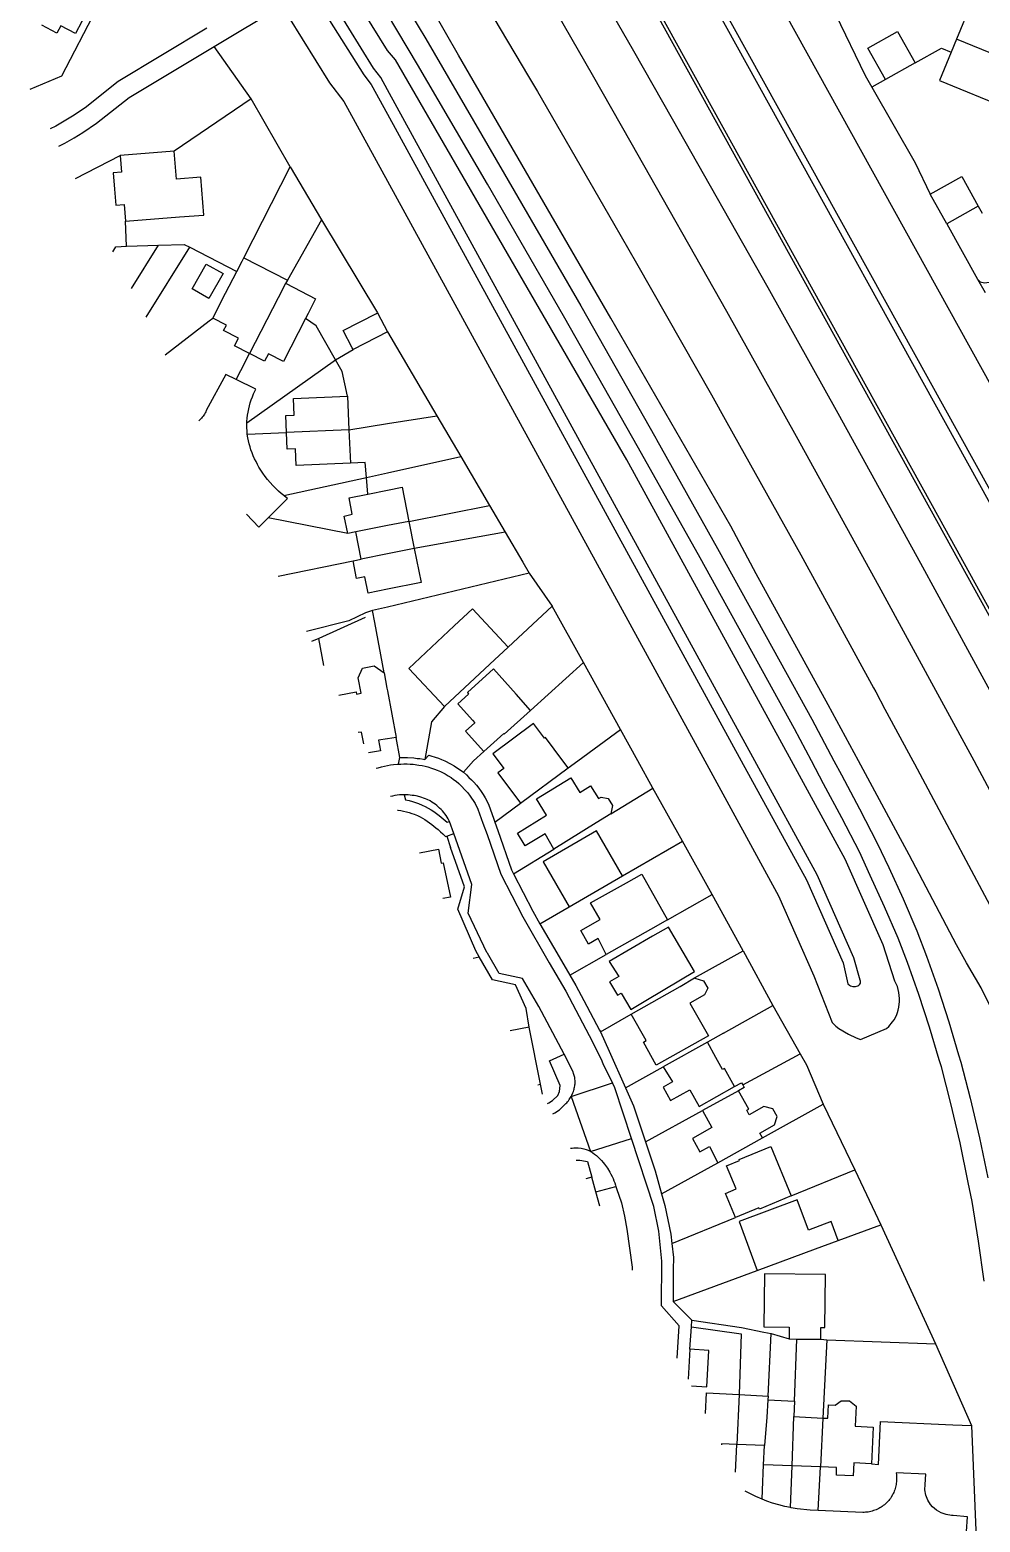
# Model space of a CAD drawing. Header units: millimetres. Extents: x 111502 to 977541, y 8702 to 1044108.
# Drawn here: x 975662.6 to 975810.3, y 474340.4 to 474572.1 of the extents above; entities that cross this region are included whole.
import ezdxf

# ---------------------------------------------------------------- set-up
doc = ezdxf.new("R2010")
doc.units = ezdxf.units.MM
doc.header["$LTSCALE"] = 0.25
doc.layers.add('X HVSS Site Background', color=8, linetype='Continuous')

# ---------------------------------------------------------------- blocks, each defined once
blk = doc.blocks.new('OS MAP')
at = {"layer": 'X HVSS Site Background'}
for points in [[(489638.25, 238954.15), (489634.02, 238955.66), (489630.09, 238958.24), (489624.06, 238963.39), (489620.77, 238968.08), (489617.45, 238974.52), (489614.09, 238983.1), (489610.88, 238991.02), (489605.92, 239000), (489524.83, 239146.67)], [(489606.5, 239000), (489585.75, 239037.65), (489525.25, 239146.95)], [(489539.75, 239155.8), (489626.05, 239000)], [(489500, 239122), (489505.95, 239112.1), (489518.2, 239091.1), (489530.05, 239070.65), (489541.7, 239050.1), (489541.8, 239049.9), (489551.25, 239033), (489561, 239015.35), (489565.9, 239006.45), (489569.35, 239000), (489570.5, 238997.85), (489573.3, 238992.55), (489576.05, 238987.2), (489577.85, 238983.45), (489580.1, 238978.55), (489582.2, 238973.6), (489583.7, 238969.65), (489585.55, 238964.6), (489587.2, 238959.5), (489588.7, 238954.35), (489589.05, 238953.2), (489590.5, 238947.6), (489591.95, 238941.45), (489593.25, 238935.25)], [(489531.9, 239151.4), (489615.7, 239000), (489631.55, 238971.3), (489631.6, 238971.2), (489631.65, 238971.05), (489631.75, 238970.95), (489631.85, 238970.9), (489632, 238970.85), (489632.2, 238970.85), (489632.3, 238970.9), (489632.45, 238970.95), (489632.5, 238971.05), (489632.6, 238971.15), (489632.65, 238971.3), (489632.65, 238971.55), (489632.55, 238971.75), (489616.9, 239000), (489532.75, 239151.9)], [(489509.02, 239128), (489521.92, 239106.25), (489523.28, 239103.93), (489535.13, 239083.49), (489538.7, 239077.28), (489550.33, 239056.81), (489552.73, 239052.55), (489564.19, 239031.99), (489575.51, 239011.35), (489575.84, 239010.74), (489577.26, 239008.04), (489581.6, 239000), (489581.85, 238999.55), (489596.1, 238972.85), (489603, 238959.75), (489603.4, 238958.9), (489615.41, 238935.58), (489627.63, 238911.54), (489630.1, 238906.6)], [(489629.73, 238949.85), (489629.59, 238950.11), (489618.49, 238964.75), (489607.23, 238985.58), (489599.52, 239000), (489598.09, 239002.67), (489582.83, 239030.63), (489569.99, 239053.95), (489559.12, 239073.44), (489544.29, 239099.65), (489538.28, 239110.19), (489526.43, 239130.8), (489516.37, 239148.12), (489509.31, 239160.04), (489509.26, 239160.13), (489502.04, 239171.95), (489500, 239175.21), (489494.69, 239183.69), (489491.34, 239188.94), (489486.82, 239195.88), (489484.61, 239199.16)], [(489603.15, 238936.15), (489596.9, 238955.35), (489592.2, 238964.75), (489589.95, 238968.65), (489588.4, 238971.45), (489584.7, 238978.4), (489581.05, 238985.4), (489579.35, 238988.55), (489573.15, 239000), (489568.45, 239008.7), (489557.25, 239029.05), (489553.35, 239036.45), (489534.7, 239068.75), (489511.05, 239109.6), (489504.95, 239120.2)], [(489638.07, 238910.47), (489627.38, 238931.14), (489611.65, 238961.37), (489600.7, 238982.09), (489591.59, 238999.12), (489591.11, 239000), (489576.35, 239027.06), (489563.52, 239050.34), (489552.69, 239069.79), (489537.86, 239095.99), (489531.86, 239106.5), (489519.99, 239127.16), (489516.95, 239132.4), (489510.01, 239144.33), (489502.98, 239156.21), (489500, 239161.1), (489495.79, 239168), (489488.46, 239179.7), (489486.25, 239182.95), (489484.47, 239185.71), (489481.32, 239190.58), (489480.55, 239191.75), (489477.53, 239196.24)], [(489458.99, 239123.17), (489461.54, 239121.39), (489456.57, 239119.12), (489455.51, 239117.1), (489454.79, 239116.8), (489449.37, 239106.31), (489444.45, 239104.26)], [(489473.07, 239110.92), (489494.23, 239123.64), (489494.33, 239123.66), (489494.47, 239123.67), (489494.55, 239123.67), (489494.7, 239123.66), (489494.84, 239123.64), (489495.01, 239123.6), (489495.08, 239123.58), (489495.29, 239123.49)], [(489592.7, 238919.2), (489591.8, 238925.4), (489590.8, 238931.55), (489590.2, 238934.55), (489588.95, 238940.7), (489587.5, 238946.8), (489586.05, 238952.5), (489585.7, 238953.55), (489584.2, 238958.65), (489582.55, 238963.7), (489580.75, 238968.7), (489579.3, 238972.45), (489577.2, 238977.35), (489575, 238982.2), (489573.3, 238985.85), (489570.55, 238991.15), (489567.75, 238996.45), (489565.85, 239000), (489563.2, 239004.95), (489548.55, 239031.55), (489539, 239048.55), (489527.35, 239069.1), (489515.55, 239089.55), (489504.65, 239108.15), (489500, 239115.95)], [(489455.46, 239120.45), (489451.55, 239112.96), (489449.25, 239114.16), (489448.64, 239113.01), (489446.32, 239114.22)], [(489562.75, 239000), (489537.2, 239046.75), (489501.25, 239108.85), (489500, 239110.3), (489493.8, 239120.37)], [(489484.61, 239115.55), (489491, 239105.3), (489493.2, 239102.4), (489500, 239090), (489549.3, 239000), (489560.75, 238979.05), (489566.25, 238966.6), (489569.05, 238959.35), (489569.65, 238958.8), (489570.1, 238958.45), (489571.6, 238957.55), (489572.8, 238957), (489573.45, 238956.75), (489577.5, 238958.45), (489577.85, 238958.75), (489578.45, 238959.45), (489578.7, 238959.8), (489579.05, 238960.45), (489579.2, 238960.9), (489579.35, 238961.3), (489579.45, 238961.75), (489579.55, 238962.65), (489579.55, 238963.1), (489579.5, 238963.55), (489579.45, 238964.05), (489579.35, 238964.5), (489579.2, 238964.95), (489579, 238965.4), (489578.8, 238965.8), (489577, 238971.45), (489571.1, 238984.75), (489562.75, 239000)], [(489566.85, 239120.79), (489569.61, 239115.97), (489574.21, 239106.43), (489575.23, 239104.59)], [(489554.95, 239000), (489565.1, 238981.5), (489570.8, 238968.65), (489571.5, 238965.35), (489571.75, 238965.15), (489571.9, 238965.05), (489572.3, 238964.95), (489572.7, 238964.95), (489573.05, 238965.05), (489573.2, 238965.15), (489573.35, 238965.3), (489573.45, 238965.5), (489573.45, 238965.8), (489573.4, 238965.95), (489572.45, 238969.4), (489566.75, 238982.3), (489557.05, 239000), (489500, 239104.2), (489498.95, 239106.1), (489497.85, 239107.55), (489492.07, 239116.88)], [(489490.37, 239115.94), (489496.35, 239106.5), (489497.45, 239105.05), (489500, 239100.4), (489554.95, 239000)], [(489590.62, 239117.46), (489588.4, 239112.08)], [(489471.96, 239113.75), (489458.19, 239105.47), (489453.02, 239101.42), (489451.07, 239100.09), (489449.8, 239099.31), (489448.48, 239098.58), (489447.58, 239098.13)], [(489577.35, 239105.79), (489574.6, 239110.68), (489579.2, 239113.27), (489581.95, 239108.38)], [(489448.95, 239095.45), (489449.88, 239095.92), (489451.31, 239096.72), (489452.7, 239097.57), (489454.79, 239099), (489459.89, 239102.99), (489473.07, 239110.92)], [(489478.83, 239102.78), (489473.07, 239110.92)], [(489581.95, 239108.38), (489586.06, 239110.69), (489587.57, 239110.07)], [(489587.57, 239110.07), (489585.75, 239105.64), (489596.35, 239101.28), (489598.91, 239107.5), (489599.51, 239108.97), (489595.36, 239110.68), (489594.85, 239109.43), (489588.4, 239112.08)], [(489588.4, 239112.08), (489587.57, 239110.07)], [(489581.95, 239108.38), (489577.35, 239105.79)], [(489577.35, 239105.79), (489575.23, 239104.59)], [(489575.23, 239104.59), (489581.97, 239092.87), (489584.31, 239087.99)], [(489478.83, 239102.78), (489466.86, 239094.67)], [(489484.86, 239092.26), (489478.83, 239102.78)], [(489466.86, 239094.67), (489458.49, 239094)], [(489459.31, 239083.79), (489467.68, 239084.46), (489471.46, 239084.76), (489470.99, 239090.61), (489467.21, 239090.31), (489466.86, 239094.67)], [(489451.52, 239090.41), (489458.49, 239094)], [(489458.49, 239094), (489458.7, 239091.41), (489457.4, 239091.3), (489457.6, 239088.79), (489457.81, 239086.28), (489459.1, 239086.38), (489459.31, 239083.79)], [(489477.68, 239078.12), (489484.86, 239092.26)], [(489484.86, 239092.26), (489489.77, 239084.02)], [(489584.31, 239087.99), (489589.21, 239090.72), (489591.77, 239086.11)], [(489586.88, 239083.38), (489584.31, 239087.99)], [(489591.77, 239086.11), (489586.88, 239083.38)], [(489591.77, 239086.11), (489592.36, 239085.07)], [(489459.48, 239079.92), (489459.31, 239083.79)], [(489489.77, 239084.02), (489484.45, 239074.64)], [(489489.77, 239084.02), (489498.47, 239069.57)], [(489586.88, 239083.38), (489591.66, 239074.81)], [(489457.33, 239079.02), (489457.82, 239079.8), (489459.48, 239079.92)], [(489459.48, 239079.92), (489464.43, 239080.07)], [(489460.22, 239073.36), (489464.43, 239080.07)], [(489462.5, 239068.9), (489469.29, 239079.74)], [(489464.43, 239080.07), (489468.42, 239080.19), (489469.29, 239079.74)], [(489469.29, 239079.74), (489476.58, 239075.97)], [(489476.58, 239075.97), (489477.42, 239077.61), (489477.68, 239078.12)], [(489477.68, 239078.12), (489479.79, 239077.04)], [(489591.66, 239074.81), (489592.06, 239074.39), (489592.75, 239074.21), (489594.23, 239074.46), (489595.59, 239075.08), (489596.76, 239076.01), (489598.04, 239077.94), (489598.93, 239078.88), (489599.79, 239079.11), (489600.67, 239078.94), (489601, 239078.7), (489601.25, 239078.16), (489601.54, 239077.59), (489600.75, 239077.15), (489597.43, 239075.3)], [(489474.46, 239075.67), (489472.27, 239071.8), (489469.66, 239073.27), (489471.85, 239077.14), (489474.46, 239075.67)], [(489472.87, 239068.75), (489474.86, 239072.63), (489476.58, 239075.97)], [(489479.79, 239077.04), (489484.45, 239074.64)], [(489484.18, 239074.14), (489483.02, 239071.88), (489478.58, 239063.25)], [(489484.45, 239074.64), (489484.18, 239074.14)], [(489484.18, 239074.14), (489484.25, 239074.1), (489488.83, 239071.73), (489487.67, 239069.48), (489487.26, 239068.68)], [(489591.66, 239074.81), (489592.82, 239072.73)], [(489494.67, 239063.86), (489494.52, 239064.15), (489493.14, 239066.81), (489498.31, 239069.49), (489498.47, 239069.57)], [(489498.47, 239069.57), (489500, 239066.62)], [(489465.47, 239063.07), (489472.3, 239068.31), (489472.87, 239068.75)], [(489478.58, 239063.25), (489476.25, 239064.45), (489476.84, 239065.61), (489474.53, 239066.8), (489474.97, 239067.67), (489472.87, 239068.75)], [(489487.26, 239068.68), (489483.83, 239062.01), (489481.52, 239063.2), (489480.92, 239062.04), (489478.58, 239063.25)], [(489491.91, 239062.29), (489488.9, 239067.54), (489487.26, 239068.68)], [(489500, 239066.62), (489494.67, 239063.86)], [(489500, 239066.62), (489507.67, 239053.58)], [(489477.21, 239060.59), (489478.58, 239063.25)], [(489478.17, 239052.49), (489491.91, 239062.29)], [(489491.91, 239062.29), (489494.67, 239063.86)], [(489493.79, 239056.62), (489492.96, 239060.46), (489491.91, 239062.29)], [(489476.5, 239059.21), (489474.9, 239060.01), (489471.86, 239054.38), (489471.77, 239054.2), (489471.67, 239054.02), (489471.57, 239053.85), (489471.46, 239053.68), (489471.35, 239053.52), (489471.22, 239053.36), (489471.1, 239053.2), (489470.96, 239053.05), (489470.82, 239052.91), (489470.71, 239052.81)], [(489476.5, 239059.21), (489477.21, 239060.59)], [(489478.17, 239052.49), (489478.17, 239052.71), (489478.21, 239053.2), (489478.27, 239053.68), (489478.34, 239054.17), (489478.44, 239054.65), (489478.55, 239055.13), (489478.69, 239055.6), (489478.84, 239056.06), (489479.01, 239056.52), (489479.2, 239056.98), (489479.55, 239057.7), (489476.5, 239059.21)], [(489484.32, 239051), (489484.21, 239053.61), (489485.51, 239053.66), (489485.4, 239056.26), (489493.79, 239056.62)], [(489493.79, 239056.62), (489494.01, 239051.42)], [(489494.01, 239051.42), (489500, 239052.37), (489507.67, 239053.58)], [(489507.67, 239053.58), (489511.4, 239047.25)], [(489478.23, 239050.73), (489478.23, 239050.75), (489478.18, 239051.24), (489478.16, 239051.73), (489478.16, 239052.22), (489478.17, 239052.49)], [(489478.23, 239050.73), (489484.32, 239051)], [(489483.92, 239041.18), (489483.51, 239041.5), (489483.05, 239041.9), (489482.6, 239042.32), (489482.17, 239042.75), (489481.76, 239043.21), (489481.36, 239043.68), (489480.99, 239044.16), (489480.63, 239044.66), (489480.04, 239045.6), (489479.81, 239046.03), (489479.58, 239046.47), (489479.36, 239046.91), (489479.16, 239047.36), (489478.97, 239047.81), (489478.8, 239048.27), (489478.65, 239048.74), (489478.52, 239049.21), (489478.4, 239049.68), (489478.31, 239050.16), (489478.23, 239050.73)], [(489494.01, 239051.42), (489484.32, 239051)], [(489494.23, 239046.21), (489485.84, 239045.85), (489485.73, 239048.45), (489484.43, 239048.39), (489484.32, 239051)], [(489494.01, 239051.42), (489494.23, 239046.21)], [(489496.74, 239044.01), (489496.53, 239046.31), (489494.23, 239046.21)], [(489496.74, 239044.01), (489500, 239044.73), (489511.4, 239047.25)], [(489511.4, 239047.25), (489515.85, 239039.66)], [(489483.92, 239041.18), (489496.74, 239044.01)], [(489496.97, 239041.42), (489496.74, 239044.01)], [(489481.45, 239037.72), (489484.49, 239040.75), (489484, 239041.12), (489483.92, 239041.18)], [(489493.82, 239035.28), (489493.26, 239038.02), (489494.54, 239038.28), (489494.03, 239040.83), (489496.97, 239041.42)], [(489496.97, 239041.42), (489500, 239042.03), (489502.27, 239042.48), (489503.33, 239037.18)], [(489503.33, 239037.18), (489515.85, 239039.66)], [(489515.85, 239039.66), (489518.28, 239035.52)], [(489478.12, 239038.31), (489480.03, 239036.3), (489481.45, 239037.72)], [(489493.82, 239035.28), (489481.45, 239037.72)], [(489503.33, 239037.18), (489500, 239036.52), (489495.09, 239035.54)], [(489503.33, 239037.18), (489504.17, 239032.98)], [(489495.09, 239035.54), (489493.82, 239035.28)], [(489495.93, 239031.34), (489495.09, 239035.54)], [(489518.28, 239035.52), (489504.17, 239032.98)], [(489518.28, 239035.52), (489521.02, 239030.86), (489522.03, 239029.13)], [(489504.17, 239032.98), (489505.23, 239027.69), (489500, 239026.64), (489496.99, 239026.04), (489496.48, 239028.59), (489495.2, 239028.33), (489494.66, 239031.08)], [(489504.17, 239032.98), (489500, 239032.15), (489495.93, 239031.34)], [(489483.02, 239028.7), (489494.66, 239031.08)], [(489494.66, 239031.08), (489495.93, 239031.34)], [(489522.03, 239029.13), (489500, 239023.88), (489497.69, 239023.34)], [(489522.03, 239029.13), (489525.57, 239024.03)], [(489497.69, 239023.34), (489497.54, 239023.3), (489496.59, 239022.97), (489494.01, 239021.75), (489487.43, 239020.06)], [(489498.04, 239021.46), (489497.69, 239023.34)], [(489518.75, 239017.66), (489513.2, 239023.6), (489510.37, 239020.96), (489503.3, 239014.36), (489508.84, 239008.42)], [(489525.57, 239024.03), (489518.75, 239017.66)], [(489530.43, 239015.26), (489525.57, 239024.03)], [(489496.52, 239022.28), (489489.33, 239019.01)], [(489499.46, 239013.66), (489498.04, 239021.46)], [(489489.33, 239019.01), (489488.22, 239018.51)], [(489490.1, 239014.82), (489489.33, 239019.01)], [(489508.84, 239008.42), (489515.92, 239015.02), (489518.75, 239017.66)], [(489492.45, 239010.22), (489495.11, 239010.7), (489495.18, 239010.37), (489495.92, 239010.51), (489495.46, 239012.89), (489496.12, 239014.39), (489497.93, 239014.74), (489499.46, 239013.66)], [(489499.46, 239013.66), (489499.92, 239011.29), (489500, 239010.87), (489501.34, 239003.62)], [(489522.24, 239007.83), (489520.01, 239010.33), (489516.46, 239014.3), (489512.41, 239010.6), (489512.59, 239010.35), (489510.92, 239008.85), (489513.18, 239006.32), (489513.55, 239005.9), (489512.11, 239004.61), (489514.95, 239001.43)], [(489522.24, 239007.83), (489530.43, 239015.26)], [(489536.18, 239004.88), (489530.43, 239015.26)], [(489508.84, 239008.42), (489506.86, 239006.05)], [(489522.24, 239007.83), (489518.15, 239004.12), (489518.06, 239004.23), (489514.95, 239001.43)], [(489496.32, 239002.66), (489495.97, 239004.48), (489495.43, 239004.38)], [(489506.86, 239006.05), (489505.79, 239000.19)], [(489528.08, 238998.89), (489527.26, 239000), (489524.56, 239003.64), (489524.39, 239003.52), (489522.7, 239005.81), (489516.36, 239001.11), (489517.19, 239000), (489518.07, 238998.82), (489517.16, 238998.15), (489520.67, 238993.41)], [(489528.08, 238998.89), (489529.58, 239000), (489536.18, 239004.88)], [(489541.23, 238995.78), (489538.89, 239000), (489536.18, 239004.88)], [(489501.34, 239003.62), (489500, 239003.42), (489498.62, 239003.23), (489498.92, 239001.58), (489497.04, 239001.23)], [(489501.92, 239000.5), (489501.34, 239003.62)], [(489498.26, 238998.84), (489498.56, 238998.94), (489499.06, 238999.08), (489499.53, 238999.2), (489500, 238999.29), (489500.49, 238999.37), (489500.92, 238999.42), (489501.55, 238999.49), (489501.69, 238999.5)], [(489501.69, 238999.5), (489501.8, 239000), (489501.91, 239000.5), (489501.92, 239000.5)], [(489501.69, 238999.5), (489502.09, 238999.51), (489502.54, 238999.52), (489503.08, 238999.52), (489503.53, 238999.49), (489503.99, 238999.46), (489504.85, 238999.35), (489505.38, 238999.26), (489505.83, 238999.15), (489506.28, 238999.05), (489506.84, 238998.88), (489507.28, 238998.72), (489507.71, 238998.56), (489508.23, 238998.34), (489508.94, 238997.98), (489509.43, 238997.68), (489509.87, 238997.4), (489510.24, 238997.13), (489510.66, 238996.82), (489511.06, 238996.46), (489511.42, 238996.14), (489512.08, 238995.46), (489512.42, 238995.07), (489512.75, 238994.65), (489513.06, 238994.23), (489513.32, 238993.82), (489513.6, 238993.37), (489514.05, 238992.52), (489514.83, 238990.32), (489515.47, 238988.56), (489517.61, 238982.38), (489521, 238975.78), (489525.11, 238968.65), (489527.71, 238964.22), (489531.35, 238957.36), (489531.6, 238956.89), (489533.31, 238953.44), (489533.51, 238952.84), (489534.95, 238949.98)], [(489501.92, 239000.5), (489501.93, 239000.5), (489502.53, 239000.52), (489503.11, 239000.52), (489504.09, 239000.46), (489504.59, 239000.39), (489505, 239000.34), (489505.58, 239000.24), (489505.79, 239000.19)], [(489505.79, 239000.19), (489506.4, 239000.87), (489506.74, 239000.79), (489507.4, 239000.59), (489507.9, 239000.41), (489508.38, 239000.23), (489508.92, 239000), (489509.81, 238999.55), (489510.38, 238999.21), (489510.88, 238998.88), (489511.31, 238998.58), (489511.79, 238998.22)], [(489511.79, 238998.22), (489513.36, 239000), (489514.95, 239001.43)], [(489511.79, 238998.22), (489512.26, 238997.81), (489512.66, 238997.44), (489513.04, 238997.06), (489513.41, 238996.68), (489513.81, 238996.22), (489514.19, 238995.74), (489514.54, 238995.25), (489514.84, 238994.79), (489515.17, 238994.26), (489515.7, 238993.25), (489516.53, 238990.93), (489516.69, 238990.47)], [(489525.82, 238986.28), (489524.47, 238988.66), (489521.4, 238986.79), (489520.17, 238988.79), (489524.68, 238991.58), (489523.16, 238994.09), (489528.49, 238997.35), (489529.89, 238995.08), (489531.56, 238996.11), (489532.78, 238994.13), (489533.18, 238994.37), (489534.29, 238994.15), (489534.95, 238993.09), (489534.69, 238991.75)], [(489520.67, 238993.41), (489528.08, 238998.89)], [(489502.61, 238994.72), (489501.87, 238994.7), (489501.5, 238994.66), (489501.13, 238994.61), (489500.76, 238994.54), (489500.49, 238994.48)], [(489502.61, 238994.72), (489502.82, 238993.94), (489503.38, 238993.84), (489503.87, 238993.71), (489504.36, 238993.55), (489504.84, 238993.37), (489505.41, 238993.13), (489505.87, 238992.91), (489506.32, 238992.67), (489506.76, 238992.41), (489507.19, 238992.14), (489507.6, 238991.85), (489508.02, 238991.53), (489509.28, 238990.46), (489509.64, 238990.59)], [(489509.64, 238990.59), (489509.43, 238990.99), (489509.27, 238991.25), (489509.1, 238991.51), (489508.92, 238991.76), (489508.73, 238992), (489508.53, 238992.23), (489508.32, 238992.45), (489508.1, 238992.67), (489507.87, 238992.88), (489507.64, 238993.08), (489507.4, 238993.26), (489507.15, 238993.44), (489506.89, 238993.61), (489506.62, 238993.77), (489506.19, 238993.99), (489505.91, 238994.11), (489505.62, 238994.22), (489505.34, 238994.32), (489505.04, 238994.41), (489504.44, 238994.55), (489504.14, 238994.6), (489503.84, 238994.64), (489503.53, 238994.68), (489503.22, 238994.7), (489502.92, 238994.72), (489502.61, 238994.72)], [(489534.69, 238991.75), (489541.23, 238995.78)], [(489545.8, 238987.55), (489541.23, 238995.78)], [(489516.69, 238990.47), (489520.67, 238993.41)], [(489501.57, 238992.36), (489501.66, 238992.35), (489502.08, 238992.28), (489502.51, 238992.2), (489502.93, 238992.1), (489503.35, 238991.98), (489503.77, 238991.85), (489504.17, 238991.7), (489504.67, 238991.49)], [(489504.67, 238991.49), (489505.06, 238991.3), (489505.45, 238991.1), (489505.82, 238990.88), (489506.19, 238990.64), (489506.54, 238990.4), (489506.89, 238990.13), (489507.5, 238989.6), (489507.85, 238989.33), (489508.26, 238988.97), (489508.58, 238988.67), (489509, 238988.24), (489509.2, 238988.31)], [(489510.31, 238988.71), (489509.64, 238990.59)], [(489516.69, 238990.47), (489517.16, 238989.16), (489519.27, 238983.08), (489519.6, 238982.44)], [(489534.69, 238991.75), (489532.44, 238990.36), (489525.82, 238986.28)], [(489509.2, 238988.31), (489510.31, 238988.71)], [(489509.2, 238988.31), (489509.81, 238986.57)], [(489520.97, 238966.22), (489517.33, 238967), (489515.52, 238970.13), (489515.45, 238970.26), (489512.55, 238976.36), (489513.08, 238980.8), (489510.94, 238986.96), (489510.31, 238988.71)], [(489536.51, 238982.16), (489532.46, 238989.12), (489524.16, 238984.3), (489528.21, 238977.34)], [(489504.97, 238985.7), (489507.93, 238986.29), (489508.36, 238984.11), (489508.67, 238984.14), (489509.79, 238978.84), (489508.59, 238978.6)], [(489514.24, 238969.56), (489513.7, 238970.5), (489510.93, 238976.97), (489511.94, 238980.42), (489509.81, 238986.57)], [(489519.6, 238982.44), (489525.82, 238986.28)], [(489536.51, 238982.16), (489545.8, 238987.55)], [(489550.41, 238979.23), (489545.8, 238987.55)], [(489519.6, 238982.44), (489522.58, 238976.64), (489523.69, 238974.71)], [(489528.21, 238977.34), (489536.51, 238982.16)], [(489533.98, 238969.91), (489532.7, 238972.39), (489531.22, 238971.56), (489530.04, 238973.64), (489533.02, 238975.35), (489531.56, 238977.96), (489537.11, 238981.08), (489539.49, 238982.42), (489543.5, 238975.3)], [(489543.5, 238975.3), (489550.41, 238979.23)], [(489555.26, 238970.48), (489550.41, 238979.23)], [(489523.69, 238974.71), (489528.21, 238977.34)], [(489523.69, 238974.71), (489526.66, 238969.55), (489528.33, 238966.71)], [(489543.5, 238975.3), (489540.87, 238973.82), (489533.98, 238969.91)], [(489540.14, 238962.79), (489545.53, 238966), (489547.67, 238967.27), (489543.63, 238974.2), (489541.19, 238972.76), (489534.46, 238968.82), (489535.95, 238966.5), (489534.51, 238965.66), (489535.71, 238963.62), (489536.31, 238963.95), (489537.82, 238961.41), (489540.14, 238962.79)], [(489513.32, 238969.35), (489514.24, 238969.56)], [(489522, 238958.65), (489521.54, 238961.57), (489519.89, 238965.22), (489516.29, 238965.99), (489514.24, 238969.56)], [(489528.33, 238966.71), (489533.98, 238969.91)], [(489547.7, 238966.3), (489555.26, 238970.48)], [(489555.26, 238970.48), (489559.84, 238961.99)], [(489527.45, 238954.47), (489523.52, 238961.88), (489520.97, 238966.22)], [(489528.33, 238966.71), (489529.28, 238965.1), (489530.51, 238962.79)], [(489547.7, 238966.3), (489547.75, 238966.28), (489549.08, 238965.85), (489549.75, 238964.7), (489549.23, 238963.67), (489546.98, 238962.35), (489549.84, 238957.31), (489541.75, 238952.74), (489539.76, 238956.3), (489540.2, 238956.55), (489537.84, 238960.64)], [(489537.84, 238960.64), (489545.44, 238964.98), (489547.7, 238966.3)], [(489530.51, 238962.79), (489532.94, 238958.2), (489533.07, 238957.91)], [(489533.07, 238957.91), (489537.84, 238960.64)], [(489552.18, 238957.69), (489559.84, 238961.99)], [(489559.84, 238961.99), (489564.1, 238954.51)], [(489522, 238958.65), (489519.08, 238958.06)], [(489523.79, 238949.78), (489522, 238958.65)], [(489533.07, 238957.91), (489534.41, 238954.93)], [(489552.18, 238957.69), (489549.71, 238956.32)], [(489549.71, 238956.32), (489542.84, 238952.51)], [(489553.92, 238949.42), (489552.33, 238952.23), (489552.04, 238952.06), (489551.02, 238953.92), (489549.71, 238956.32)], [(489524.84, 238946.77), (489525.07, 238946.91), (489525.62, 238947.24), (489526.45, 238948.06), (489526.7, 238948.65), (489526.82, 238949.61), (489525.16, 238953.4), (489527.45, 238954.47)], [(489528.55, 238947.89), (489528.64, 238948.07), (489528.8, 238948.43), (489528.88, 238948.67), (489528.94, 238948.84), (489528.98, 238949), (489529.02, 238949.18), (489529.06, 238949.35), (489529.09, 238949.52), (489529.11, 238949.69), (489529.13, 238949.87), (489529.14, 238950.04), (489529.14, 238950.22), (489529.13, 238950.39), (489529.12, 238950.57), (489529.08, 238950.85), (489528.97, 238951.29), (489528.79, 238951.82), (489527.45, 238954.47)], [(489534.41, 238954.93), (489536.96, 238949.24)], [(489555.18, 238949.7), (489564.1, 238954.51)], [(489564.1, 238954.51), (489565.07, 238952.79), (489567.68, 238946.7)], [(489536.96, 238949.24), (489542.84, 238952.51)], [(489542.84, 238952.51), (489544.29, 238950.14), (489542.82, 238949.32), (489543.98, 238947.24), (489546.96, 238948.9), (489548.42, 238946.31), (489553.92, 238949.42)], [(489523.35, 238949.69), (489523.79, 238949.78)], [(489524.1, 238948.22), (489523.79, 238949.78)], [(489528.55, 238947.89), (489534.95, 238949.98)], [(489537.88, 238941.38), (489535.29, 238949.24), (489534.95, 238949.98)], [(489536.96, 238949.24), (489538.23, 238946.41), (489540.08, 238940.84)], [(489554.54, 238948.78), (489548.93, 238945.7)], [(489553.92, 238949.42), (489555, 238950.02), (489555.18, 238949.7)], [(489555.18, 238949.7), (489555.42, 238949.26), (489554.54, 238948.78)], [(489558.24, 238941.45), (489557.83, 238942.18), (489560.09, 238943.46), (489560.52, 238944.79), (489559.84, 238945.99), (489558.46, 238946.33), (489556.2, 238945.05), (489555.81, 238945.74), (489556.12, 238945.91), (489554.54, 238948.78)], [(489525.66, 238945.17), (489525.99, 238945.36), (489526.73, 238945.81), (489527.72, 238946.78), (489527.85, 238946.92), (489527.98, 238947.07), (489528.11, 238947.23), (489528.23, 238947.39), (489528.34, 238947.55), (489528.45, 238947.72), (489528.55, 238947.89)], [(489528.55, 238947.89), (489531.56, 238939.33)], [(489558.24, 238941.45), (489567.68, 238946.7)], [(489567.68, 238946.7), (489572.61, 238936.49)], [(489540.08, 238940.84), (489548.93, 238945.7)], [(489548.93, 238945.7), (489550.38, 238943.06), (489547.36, 238941.38), (489548.54, 238939.27), (489550.02, 238940.1), (489551.29, 238937.59)], [(489551.29, 238937.59), (489558.24, 238941.45)], [(489531.56, 238939.33), (489531.24, 238939.48), (489530.9, 238939.61), (489530.54, 238939.71), (489530.3, 238939.76), (489530.08, 238939.8), (489529.62, 238939.84), (489529.39, 238939.85), (489529.16, 238939.85), (489528.94, 238939.84), (489528.71, 238939.82), (489528.48, 238939.79), (489528.41, 238939.78)], [(489531.56, 238939.33), (489537.88, 238941.38)], [(489531.56, 238939.33), (489531.88, 238939.14), (489532.18, 238938.94), (489532.46, 238938.72), (489532.74, 238938.47), (489533, 238938.21), (489533.25, 238937.93), (489533.49, 238937.64), (489533.72, 238937.35), (489534.16, 238936.73), (489534.53, 238936.14), (489534.71, 238935.81), (489534.88, 238935.48), (489535.04, 238935.15), (489535.18, 238934.81), (489535.31, 238934.46), (489535.42, 238934.1), (489535.48, 238933.91)], [(489545.01, 238907.26), (489545.33, 238912.25), (489542.55, 238915.37), (489542.61, 238922.31), (489542.14, 238926.98), (489541.36, 238930.81), (489537.88, 238941.38)], [(489540.08, 238940.84), (489541.57, 238936.33), (489542.57, 238932.75)], [(489554.04, 238929.08), (489552.5, 238932.84), (489554.15, 238933.52), (489552.68, 238937.09), (489554.7, 238937.92), (489554.62, 238938.1), (489559.57, 238940.13), (489562.72, 238932.43)], [(489529.32, 238938), (489529.58, 238938), (489529.88, 238937.98), (489530.17, 238937.95), (489530.46, 238937.91), (489530.76, 238937.85), (489531.07, 238937.78), (489531.73, 238935.37)], [(489542.57, 238932.75), (489551.29, 238937.59)], [(489531.73, 238935.37), (489530.79, 238935.11)], [(489532.36, 238933.06), (489531.73, 238935.37)], [(489562.72, 238932.43), (489572.61, 238936.49)], [(489572.61, 238936.49), (489576.65, 238927.96)], [(489532.36, 238933.06), (489535.48, 238933.91)], [(489532.96, 238930.87), (489532.36, 238933.06)], [(489535.48, 238933.91), (489535.57, 238933.57), (489536.36, 238931.36), (489536.8, 238929.31), (489537.19, 238927.26), (489538.03, 238921.38), (489538.03, 238920.93)], [(489542.57, 238932.75), (489543.08, 238930.94), (489544.03, 238926.51), (489544.19, 238925.06)], [(489562.72, 238932.43), (489557.78, 238930.4), (489557.7, 238930.59), (489554.04, 238929.08)], [(489570.03, 238925.53), (489568.94, 238928.46), (489565.38, 238927.14), (489563.65, 238931.82), (489554.62, 238928.49), (489557.44, 238920.88)], [(489544.19, 238925.06), (489554.04, 238929.08)], [(489570.03, 238925.53), (489576.65, 238927.96)], [(489576.65, 238927.96), (489585.1, 238909.49)], [(489557.44, 238920.88), (489566.46, 238924.21), (489570.03, 238925.53)], [(489544.19, 238925.06), (489544.44, 238922.86), (489544.41, 238922.3), (489544.4, 238921.56)], [(489544.4, 238921.56), (489544.36, 238916.05)], [(489544.36, 238916.05), (489557.44, 238920.88)], [(489567.33, 238912), (489567.95, 238911.99), (489568.04, 238920.23), (489558.55, 238920.34), (489558.46, 238912.1), (489562.4, 238912.05)], [(489547.27, 238913.13), (489544.36, 238916.05)], [(489546.98, 238908.64), (489547.2, 238912.13)], [(489547.2, 238912.13), (489547.27, 238913.13)], [(489547.2, 238912.13), (489554.96, 238911.01), (489554.65, 238901.59)], [(489547.27, 238913.13), (489554.99, 238912), (489558.45, 238911.3), (489559.61, 238911.06)], [(489562.4, 238912.05), (489562.38, 238910.5), (489562.38, 238910.24)], [(489567.31, 238910.18), (489567.33, 238912)], [(489559.12, 238901.37), (489559.61, 238911.06)], [(489559.61, 238911.06), (489562.38, 238910.24)], [(489562.38, 238910.24), (489563.6, 238910.22)], [(489563.22, 238900.58), (489563.6, 238910.22)], [(489563.6, 238910.22), (489564.78, 238910.21), (489567.31, 238910.18)], [(489567.31, 238910.18), (489568.23, 238910.09)], [(489568.23, 238910.09), (489567.63, 238897.95)], [(489568.23, 238910.09), (489585.1, 238909.49)], [(489585.1, 238909.49), (489590.69, 238896.8)], [(489546.98, 238908.64), (489546.68, 238903.99)], [(489547.2, 238902.97), (489549.59, 238902.82), (489549.94, 238908.45), (489546.98, 238908.64)], [(489549.4, 238898.66), (489549.56, 238901.84), (489554.65, 238901.59)], [(489554.65, 238901.59), (489554.27, 238893.86)], [(489554.65, 238901.59), (489559.12, 238901.37)], [(489559.09, 238900.79), (489558.94, 238898.08), (489558.54, 238893.7)], [(489559.12, 238901.37), (489559.09, 238900.79)], [(489559.09, 238900.79), (489563.22, 238900.58)], [(489563.22, 238900.58), (489563.13, 238898.17)], [(489567.63, 238897.95), (489568.38, 238897.91), (489568.49, 238900), (489569.53, 238899.95), (489570.45, 238900.64), (489571.76, 238900.61), (489572.82, 238899.79), (489572.72, 238897.7), (489572.67, 238896.67), (489575.46, 238896.54), (489575.2, 238890.86)], [(489562.84, 238890.53), (489563.13, 238898.17)], [(489563.13, 238898.17), (489567.63, 238897.95)], [(489567.63, 238897.95), (489567.25, 238890.36)], [(489575.2, 238890.86), (489576.27, 238890.76), (489576.6, 238897.4), (489587.81, 238896.92), (489590.69, 238896.8)], [(489590.69, 238896.8), (489591.47, 238877.98), (489589.8, 238878.04)], [(489554.27, 238893.86), (489551.89, 238893.95), (489551.88, 238893.8)], [(489554.06, 238889.54), (489554.27, 238893.86)], [(489558.54, 238893.7), (489554.27, 238893.86)], [(489558.42, 238890.7), (489558.54, 238893.7)], [(489558.26, 238886.77), (489558.42, 238890.7)], [(489562.84, 238890.53), (489558.42, 238890.7)], [(489562.59, 238884.04), (489562.84, 238890.53)], [(489567.25, 238890.36), (489562.84, 238890.53)], [(489575.2, 238890.86), (489572.42, 238890.98), (489572.33, 238888.97), (489569.73, 238889.06), (489569.77, 238890.26), (489567.25, 238890.36)], [(489566.91, 238883.58), (489567.25, 238890.36)], [(489589.93, 238880.34), (489590.07, 238882.63), (489587.89, 238882.83), (489587.61, 238882.83), (489586.79, 238882.95), (489586.01, 238883.22), (489585.29, 238883.63), (489584.66, 238884.17), (489584.37, 238884.52), (489583.93, 238885.22), (489583.64, 238886), (489583.49, 238886.82), (489583.5, 238887.64), (489583.61, 238889.25), (489578.99, 238889.45), (489579.04, 238889.14), (489579.06, 238888.93), (489579.07, 238888.71), (489579.08, 238888.5), (489579.07, 238888.28), (489579.06, 238888.07), (489579.03, 238887.86), (489579, 238887.64), (489578.96, 238887.43), (489578.91, 238887.22), (489578.86, 238887.02), (489578.79, 238886.81), (489578.72, 238886.61), (489578.64, 238886.41), (489578.55, 238886.22), (489578.45, 238886.02), (489578.23, 238885.66), (489578.11, 238885.48), (489577.98, 238885.3), (489577.85, 238885.14), (489577.66, 238884.93), (489577.36, 238884.63), (489577.19, 238884.49), (489577.02, 238884.36), (489576.85, 238884.24), (489576.67, 238884.12), (489576.49, 238884.01), (489576.3, 238883.9), (489576.11, 238883.81), (489575.91, 238883.72), (489575.71, 238883.64), (489575.51, 238883.57), (489575.3, 238883.5), (489575.1, 238883.45), (489574.89, 238883.4), (489574.68, 238883.36), (489574.46, 238883.33), (489574.25, 238883.31), (489574.04, 238883.3), (489573.82, 238883.3), (489566.91, 238883.58)], [(489558.2, 238885.36), (489557.23, 238885.75), (489556.38, 238886.16), (489555.57, 238886.59)], [(489558.2, 238885.36), (489558.26, 238886.77)], [(489562.59, 238884.04), (489561.73, 238884.22), (489560.77, 238884.47), (489559.83, 238884.75), (489558.93, 238885.06), (489558.2, 238885.36)], [(489566.91, 238883.58), (489565.67, 238883.63), (489563.62, 238883.86), (489562.69, 238884.02), (489562.59, 238884.04)]]:
    blk.add_lwpolyline(points, dxfattribs=at)

msp = doc.modelspace()

# ---------------------------------------------------------------- block references
at = {"lineweight": 0}
msp.add_blockref('OS MAP', (486218.2, 235458.61), dxfattribs=at)

doc.saveas('drawing.dxf')
